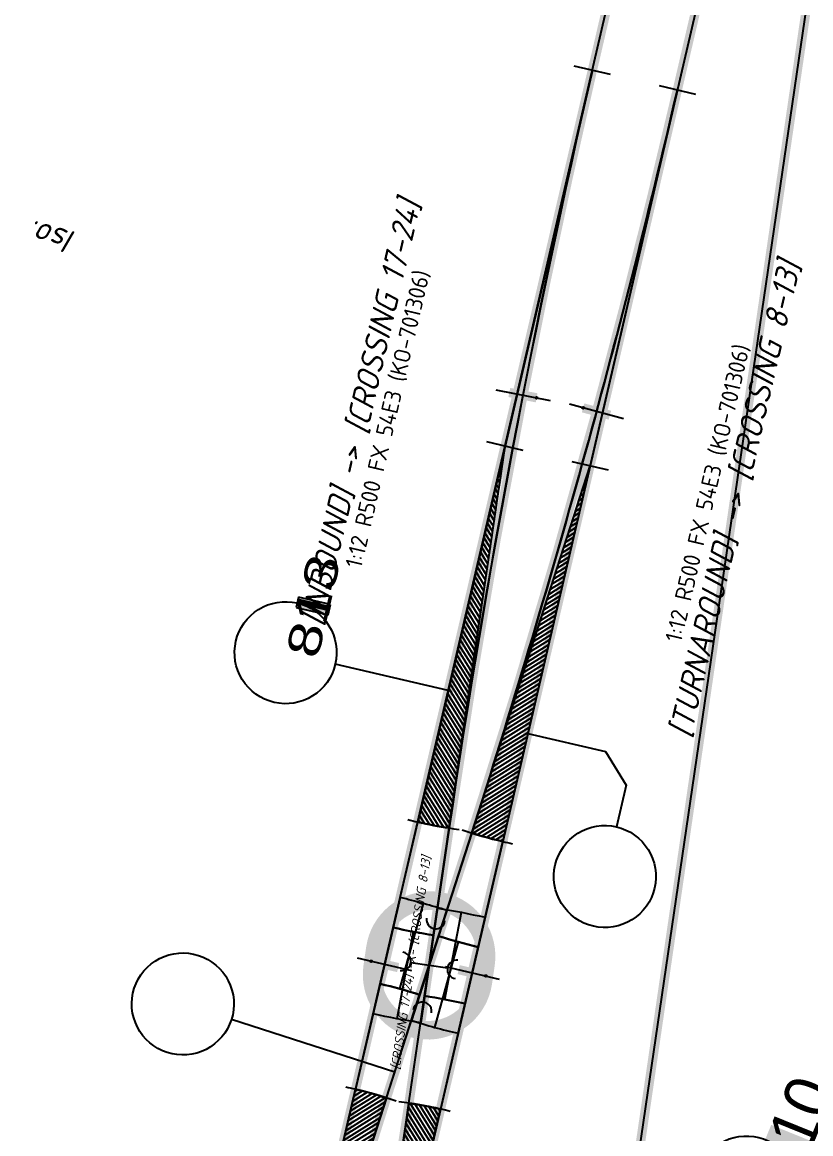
# Model space of a CAD drawing. Header units: metres. Extents: x 3897055 to 3898291, y -5462367 to -5461157.
# Drawn here: x 3897577.1 to 3897619.6, y -5462020.6 to -5461960.7 of the extents above; entities that cross this region are included whole.
import ezdxf
from ezdxf.enums import TextEntityAlignment as Align

# ---------------------------------------------------------------- set-up
doc = ezdxf.new("R2018")
doc.units = ezdxf.units.M
doc.linetypes.add('RC-SOLID', pattern=[1, 1])
doc.layers.get('0').update_dxf_attribs({"color": 211})
for name, color, linetype in [('JBTFE__INNSETTINGSPUNKT', 62, 'Continuous'), ('JBTFE_ANNOTATIONS_TVDSECTION', 7, 'Continuous'), ('JBTOB__INFO', 4, 'Continuous'), ('JBTOB__KO_SPV', 2, 'Continuous'), ('JBTOB__KO_SPV_KORTSVILLEPARTI_FRA_BK', 62, 'Continuous'), ('JBTOB__KO_SPV_LANGSVILLEPARTI_FRA_BK', 62, 'Continuous'), ('JBTOB__KO_SPV_SENTERLINJER', 62, 'Continuous'), ('JBTOB__NAVN', 2, 'Continuous'), ('JBTOB__SPV_TYPE', 2, 'Continuous'), ('JBTOB_KO_SPV', 2, 'Continuous'), ('JBTSI_SA_SKJ', 2, 'Continuous'), ('JBTSI_SA_SPF', 2, 'Continuous'), ('RC_SYMBOLFRAMES', 7, 'Continuous'), ('RC_SYMBOLFRAMES_ERROR', 7, 'Continuous')]:
    doc.layers.add(name, color=color, linetype=linetype)
for name, color, linetype, true_color in [('JBTOB_KO_SPO', 2, 'Continuous', 0xffff00), ('JBTSI__INFO', 4, 'Continuous', 0x00ffff), ('JBTSI__NAVN', 2, 'Continuous', 0xffff00)]:
    doc.layers.add(name, color=color, linetype=linetype, true_color=true_color)
doc.styles.add('ISO', font='iso3098.shx')
doc.styles.add('RC-STANDARD', font='iso3098.shx')

# ---------------------------------------------------------------- blocks, each defined once
blk = doc.blocks.new('NO-BN-2D-JBTOB-CONNECTION-SWITCH-12.00-R500-H-54E3-FX-1')
at = {"color": 0, "linetype": 'Continuous', "lineweight": -2, "transparency": 16777216}
for p, q in [((34.205, 0), (35.424, 1.219)), ((34.474, 0), (35.718, 1.243)), ((34.744, 0), (36.011, 1.268)), ((35.013, 0), (36.305, 1.292)), ((35.282, 0), (36.599, 1.317)), ((35.552, 0), (36.893, 1.341)), ((35.821, 0), (37.187, 1.366)), ((36.091, 0), (37.481, 1.39)), ((36.36, 0), (37.775, 1.415)), ((36.629, 0), (38.069, 1.439)), ((36.899, 0), (38.363, 1.464)), ((37.168, 0), (38.657, 1.488)), ((37.438, 0), (38.95, 1.513)), ((37.707, 0), (39.244, 1.537)), ((37.976, 0), (39.538, 1.562)), ((38.246, 0), (39.832, 1.586)), ((38.515, 0), (40.126, 1.611)), ((38.785, 0), (40.42, 1.635)), ((39.054, 0), (40.714, 1.66)), ((39.324, 0), (41.008, 1.684)), ((39.593, 0), (41.302, 1.709)), ((39.862, 0), (41.527, 1.665)), ((40.132, 0), (41.546, 1.414)), ((27.47, 0), (28.076, 0.607)), ((27.739, 0), (28.37, 0.631)), ((28.008, 0), (28.664, 0.656)), ((28.278, 0), (28.958, 0.68)), ((28.547, 0), (29.252, 0.705)), ((28.817, 0), (29.546, 0.729)), ((29.086, 0), (29.84, 0.754)), ((29.355, 0), (30.133, 0.778)), ((29.625, 0), (30.427, 0.803)), ((29.894, 0), (30.721, 0.827)), ((30.164, 0), (31.015, 0.852)), ((30.433, 0), (31.309, 0.876)), ((30.702, 0), (31.603, 0.9)), ((30.972, 0), (31.897, 0.925)), ((31.241, 0), (32.191, 0.949)), ((31.511, 0), (32.485, 0.974)), ((31.78, 0), (32.779, 0.998)), ((32.05, 0), (33.072, 1.023)), ((32.319, 0), (33.366, 1.047)), ((32.588, 0), (33.66, 1.072)), ((32.858, 0), (33.954, 1.096)), ((33.127, 0), (34.248, 1.121)), ((33.397, 0), (34.542, 1.145)), ((33.666, 0), (34.836, 1.17)), ((33.935, 0), (35.13, 1.194)), ((40.401, 0), (41.562, 1.16)), ((40.671, 0), (41.574, 0.904)), ((40.94, 0), (41.584, 0.644)), ((21.004, 0), (21.023, 0.019)), ((21.273, 0), (21.316, 0.043)), ((21.543, 0), (21.61, 0.068)), ((21.812, 0), (21.904, 0.092)), ((22.081, 0), (22.198, 0.117)), ((22.351, 0), (22.492, 0.141)), ((22.62, 0), (22.786, 0.166)), ((22.89, 0), (23.08, 0.19)), ((23.159, 0), (23.374, 0.215)), ((23.428, 0), (23.668, 0.239)), ((23.698, 0), (23.962, 0.264)), ((23.967, 0), (24.255, 0.288)), ((24.237, 0), (24.549, 0.313)), ((24.506, 0), (24.843, 0.337)), ((24.776, 0), (25.137, 0.362)), ((25.045, 0), (25.431, 0.386)), ((25.314, 0), (25.725, 0.411)), ((25.584, 0), (26.019, 0.435)), ((25.853, 0), (26.313, 0.46)), ((26.123, 0), (26.607, 0.484)), ((26.392, 0), (26.901, 0.509)), ((26.661, 0), (27.194, 0.533)), ((26.931, 0), (27.488, 0.558)), ((27.2, 0), (27.782, 0.582)), ((41.209, 0), (41.591, 0.381)), ((41.479, 0), (41.594, 0.115))]:
    blk.add_line(p, q, dxfattribs=at)
at = {"color": 0, "linetype": 'ByBlock', "lineweight": -2, "transparency": 16777216}
for p, q in [((0, 1), (0, -1)), ((20.797, 1), (20.797, -1)), ((0, 0), (20.797, 0))]:
    blk.add_line(p, q, dxfattribs=at)
at = {"color": 0, "linetype": 'ByBlock', "lineweight": -2, "transparency": 16777216, "flags": 128}
for points in [[(20.797, 0), (41.594, 0, 0.020788), (41.522, 1.727)], [(41.594, 0, 0.020788), (41.522, 1.727), (41.522, 1.727, -0.020788), (41.594, 0)]]:
    blk.add_lwpolyline(points, format="xyb", close=True, dxfattribs=at)
at = {"color": 0, "linetype": 'ByBlock', "lineweight": -2, "transparency": 16777216}
for start, end in [(0, 6.26364), (358.5, 0)]:
    blk.add_arc((20.797, 0), 20.797, start, end, dxfattribs=at)
at = {"layer": 'JBTOB__KO_SPV_KORTSVILLEPARTI_FRA_BK', "linetype": 'ByBlock', "lineweight": -2, "transparency": 16777216}
blk.add_line((47.406, 1.107), (52.177, 1.305), dxfattribs=at)
at = {"layer": 'JBTOB__KO_SPV_KORTSVILLEPARTI_FRA_BK', "linetype": 'ByBlock', "lineweight": -2, "transparency": 16777216, "flags": 128}
blk.add_lwpolyline([(47.429, 0, 0.020788), (47.337, 2.212), (52.096, 2.608, -0.020788), (52.204, 0)], format="xyb", close=True, dxfattribs=at)
at = {"layer": 'JBTOB__KO_SPV_LANGSVILLEPARTI_FRA_BK', "linetype": 'ByBlock', "lineweight": -2, "transparency": 16777216, "flags": 128}
blk.add_lwpolyline([(41.594, 0, 0.020788), (41.522, 1.727), (47.337, 2.212, -0.020788), (47.429, 0)], format="xyb", close=True, dxfattribs=at)
at = {"layer": 'JBTOB__KO_SPV_SENTERLINJER', "linetype": 'ByBlock', "lineweight": -2, "transparency": 16777216, "flags": 128}
blk.add_lwpolyline([(0, 0, 0.020788), (41.522, 1.727), (41.522, 1.727)], format="xyb", dxfattribs=at)
blk.add_lwpolyline([(0, 0), (41.594, 0)], dxfattribs=at)
blk = doc.blocks.new('*Z4')
at = {"layer": 'JBTOB__KO_SPV', "color": 0, "linetype": 'ByBlock', "lineweight": -2, "transparency": 16777216}
blk.add_blockref('NO-BN-2D-JBTOB-CONNECTION-SWITCH-12.00-R500-H-54E3-FX-1', (0, 0), dxfattribs=at)
at = {"layer": 'JBTOB__INFO', "color": 0, "linetype": 'ByBlock', "lineweight": -2, "transparency": 16777216, "style": 'ISO'}
blk.add_attdef('OBJEKTINFO', text='', height=0.9, dxfattribs=at).set_placement((20.797, -11), align=Align.MIDDLE_CENTER)
at = {"layer": 'JBTOB__NAVN', "color": 0, "linetype": 'ByBlock', "lineweight": -2, "transparency": 16777216, "style": 'ISO', "oblique": 15}
blk.add_attdef('OBJEKTNAVN', text='', height=1.25, dxfattribs=at).set_placement((20.797, -8), align=Align.MIDDLE_CENTER)
at = {"layer": 'JBTOB__SPV_TYPE', "color": 0, "linetype": 'ByBlock', "lineweight": -2, "transparency": 16777216, "style": 'ISO'}
blk.add_attdef('BETEGNELSE', text='', height=0.9, dxfattribs=at).set_placement((20.797, -6.5), align=Align.MIDDLE_CENTER)
blk = doc.blocks.new('NO-BN-2D-JBTOB-CONNECTION-SWITCH-12.00-R500-H-54E3-FX-2')
at = {"color": 0, "linetype": 'Continuous', "lineweight": -2, "transparency": 16777216}
for p, q in [((-40.132, 0), (-41.546, 1.414)), ((-39.862, 0), (-41.527, 1.665)), ((-39.593, 0), (-41.302, 1.709)), ((-39.324, 0), (-41.008, 1.684)), ((-39.054, 0), (-40.714, 1.66)), ((-38.785, 0), (-40.42, 1.635)), ((-38.515, 0), (-40.126, 1.611)), ((-38.246, 0), (-39.832, 1.586)), ((-37.976, 0), (-39.538, 1.562)), ((-37.707, 0), (-39.244, 1.537)), ((-37.438, 0), (-38.95, 1.513)), ((-37.168, 0), (-38.657, 1.488)), ((-36.899, 0), (-38.363, 1.464)), ((-36.629, 0), (-38.069, 1.439)), ((-36.36, 0), (-37.775, 1.415)), ((-36.091, 0), (-37.481, 1.39)), ((-35.821, 0), (-37.187, 1.366)), ((-35.552, 0), (-36.893, 1.341)), ((-35.282, 0), (-36.599, 1.317)), ((-35.013, 0), (-36.305, 1.292)), ((-34.744, 0), (-36.011, 1.268)), ((-34.474, 0), (-35.718, 1.243)), ((-34.205, 0), (-35.424, 1.219)), ((-40.94, 0), (-41.584, 0.644)), ((-40.671, 0), (-41.574, 0.904)), ((-40.401, 0), (-41.562, 1.16)), ((-33.935, 0), (-35.13, 1.194)), ((-33.666, 0), (-34.836, 1.17)), ((-33.397, 0), (-34.542, 1.145)), ((-33.127, 0), (-34.248, 1.121)), ((-32.858, 0), (-33.954, 1.096)), ((-32.588, 0), (-33.66, 1.072)), ((-32.319, 0), (-33.366, 1.047)), ((-32.05, 0), (-33.072, 1.023)), ((-31.78, 0), (-32.779, 0.998)), ((-31.511, 0), (-32.485, 0.974)), ((-31.241, 0), (-32.191, 0.949)), ((-30.972, 0), (-31.897, 0.925)), ((-30.702, 0), (-31.603, 0.9)), ((-30.433, 0), (-31.309, 0.876)), ((-30.164, 0), (-31.015, 0.852)), ((-29.894, 0), (-30.721, 0.827)), ((-29.625, 0), (-30.427, 0.803)), ((-29.355, 0), (-30.133, 0.778)), ((-29.086, 0), (-29.84, 0.754)), ((-28.817, 0), (-29.546, 0.729)), ((-28.547, 0), (-29.252, 0.705)), ((-28.278, 0), (-28.958, 0.68)), ((-28.008, 0), (-28.664, 0.656)), ((-27.739, 0), (-28.37, 0.631)), ((-27.47, 0), (-28.076, 0.607)), ((-41.479, 0), (-41.594, 0.115)), ((-41.209, 0), (-41.591, 0.381)), ((-27.2, 0), (-27.782, 0.582)), ((-26.931, 0), (-27.488, 0.558)), ((-26.661, 0), (-27.194, 0.533)), ((-26.392, 0), (-26.901, 0.509)), ((-26.123, 0), (-26.607, 0.484)), ((-25.853, 0), (-26.313, 0.46)), ((-25.584, 0), (-26.019, 0.435)), ((-25.314, 0), (-25.725, 0.411)), ((-25.045, 0), (-25.431, 0.386)), ((-24.776, 0), (-25.137, 0.362)), ((-24.506, 0), (-24.843, 0.337)), ((-24.237, 0), (-24.549, 0.313)), ((-23.967, 0), (-24.255, 0.288)), ((-23.698, 0), (-23.962, 0.264)), ((-23.428, 0), (-23.668, 0.239)), ((-23.159, 0), (-23.374, 0.215)), ((-22.89, 0), (-23.08, 0.19)), ((-22.62, 0), (-22.786, 0.166)), ((-22.351, 0), (-22.492, 0.141)), ((-22.081, 0), (-22.198, 0.117)), ((-21.812, 0), (-21.904, 0.092)), ((-21.543, 0), (-21.61, 0.068)), ((-21.273, 0), (-21.316, 0.043)), ((-21.004, 0), (-21.023, 0.019))]:
    blk.add_line(p, q, dxfattribs=at)
at = {"color": 0, "linetype": 'ByBlock', "lineweight": -2, "transparency": 16777216}
for p, q in [((-20.797, 1), (-20.797, -1)), ((0, 1), (0, -1)), ((0, 0), (-20.797, 0))]:
    blk.add_line(p, q, dxfattribs=at)
at = {"color": 0, "linetype": 'ByBlock', "lineweight": -2, "transparency": 16777216, "flags": 128}
for points in [[(-20.797, 0), (-41.594, 0, -0.020788), (-41.522, 1.727)], [(-41.594, 0, -0.020788), (-41.522, 1.727), (-41.522, 1.727, 0.020788), (-41.594, 0)]]:
    blk.add_lwpolyline(points, format="xyb", close=True, dxfattribs=at)
at = {"color": 0, "linetype": 'ByBlock', "lineweight": -2, "transparency": 16777216}
for start, end in [(173.73636, 180), (180, 181.5)]:
    blk.add_arc((-20.797, 0), 20.797, start, end, dxfattribs=at)
at = {"layer": 'JBTOB__KO_SPV_KORTSVILLEPARTI_FRA_BK', "linetype": 'ByBlock', "lineweight": -2, "transparency": 16777216}
blk.add_line((-47.406, 1.107), (-52.177, 1.305), dxfattribs=at)
at = {"layer": 'JBTOB__KO_SPV_KORTSVILLEPARTI_FRA_BK', "linetype": 'ByBlock', "lineweight": -2, "transparency": 16777216, "flags": 128}
blk.add_lwpolyline([(-47.429, 0, -0.020788), (-47.337, 2.212), (-52.096, 2.608, 0.020788), (-52.204, 0)], format="xyb", close=True, dxfattribs=at)
at = {"layer": 'JBTOB__KO_SPV_LANGSVILLEPARTI_FRA_BK', "linetype": 'ByBlock', "lineweight": -2, "transparency": 16777216, "flags": 128}
blk.add_lwpolyline([(-41.594, 0, -0.020788), (-41.522, 1.727), (-47.337, 2.212, 0.020788), (-47.429, 0)], format="xyb", close=True, dxfattribs=at)
at = {"layer": 'JBTOB__KO_SPV_SENTERLINJER', "linetype": 'ByBlock', "lineweight": -2, "transparency": 16777216, "flags": 128}
blk.add_lwpolyline([(0, 0, -0.020788), (-41.522, 1.727), (-41.522, 1.727)], format="xyb", dxfattribs=at)
blk.add_lwpolyline([(0, 0), (-41.594, 0)], dxfattribs=at)
blk = doc.blocks.new('*Z6')
at = {"layer": 'JBTOB__KO_SPV', "color": 0, "linetype": 'ByBlock', "lineweight": -2, "transparency": 16777216}
blk.add_blockref('NO-BN-2D-JBTOB-CONNECTION-SWITCH-12.00-R500-H-54E3-FX-2', (0, 0), dxfattribs=at)
at = {"layer": 'JBTOB__INFO', "color": 0, "linetype": 'ByBlock', "lineweight": -2, "transparency": 16777216, "style": 'ISO'}
blk.add_attdef('OBJEKTINFO', text='', height=0.9, dxfattribs=at).set_placement((-20.797, -11), align=Align.MIDDLE_CENTER)
at = {"layer": 'JBTOB__NAVN', "color": 0, "linetype": 'ByBlock', "lineweight": -2, "transparency": 16777216, "style": 'ISO', "oblique": 15}
blk.add_attdef('OBJEKTNAVN', text='', height=1.25, dxfattribs=at).set_placement((-20.797, -8), align=Align.MIDDLE_CENTER)
at = {"layer": 'JBTOB__SPV_TYPE', "color": 0, "linetype": 'ByBlock', "lineweight": -2, "transparency": 16777216, "style": 'ISO'}
blk.add_attdef('BETEGNELSE', text='', height=0.9, dxfattribs=at).set_placement((-20.797, -6.5), align=Align.MIDDLE_CENTER)
blk = doc.blocks.new('NO-BN-2D-JBTOB-CONNECTION-SWITCH-12.00-R500-H-54E3-FX-3')
at = {"color": 0, "linetype": 'ByBlock', "lineweight": -2, "transparency": 16777216}
for p, q in [((-20.797, -1), (-20.797, 1)), ((0, -1), (0, 1)), ((0, 0), (-20.797, 0))]:
    blk.add_line(p, q, dxfattribs=at)
at = {"color": 0, "linetype": 'Continuous', "lineweight": -2, "transparency": 16777216}
for p, q in [((-41.479, 0), (-41.594, -0.115)), ((-41.209, 0), (-41.591, -0.381)), ((-40.94, 0), (-41.584, -0.644)), ((-40.671, 0), (-41.574, -0.904)), ((-40.401, 0), (-41.562, -1.16)), ((-40.132, 0), (-41.546, -1.414)), ((-39.862, 0), (-41.527, -1.665)), ((-39.593, 0), (-41.302, -1.709)), ((-39.324, 0), (-41.008, -1.684)), ((-39.054, 0), (-40.714, -1.66)), ((-38.785, 0), (-40.42, -1.635)), ((-38.515, 0), (-40.126, -1.611)), ((-38.246, 0), (-39.832, -1.586)), ((-37.976, 0), (-39.538, -1.562)), ((-37.707, 0), (-39.244, -1.537)), ((-37.438, 0), (-38.95, -1.513)), ((-37.168, 0), (-38.657, -1.488)), ((-36.899, 0), (-38.363, -1.464)), ((-36.629, 0), (-38.069, -1.439)), ((-36.36, 0), (-37.775, -1.415)), ((-36.091, 0), (-37.481, -1.39)), ((-35.821, 0), (-37.187, -1.366)), ((-35.552, 0), (-36.893, -1.341)), ((-35.282, 0), (-36.599, -1.317)), ((-35.013, 0), (-36.305, -1.292)), ((-34.744, 0), (-36.011, -1.268)), ((-34.474, 0), (-35.718, -1.243)), ((-34.205, 0), (-35.424, -1.219)), ((-33.935, 0), (-35.13, -1.194)), ((-33.666, 0), (-34.836, -1.17)), ((-33.397, 0), (-34.542, -1.145)), ((-33.127, 0), (-34.248, -1.121)), ((-32.858, 0), (-33.954, -1.096)), ((-32.588, 0), (-33.66, -1.072)), ((-32.319, 0), (-33.366, -1.047)), ((-32.05, 0), (-33.072, -1.023)), ((-31.78, 0), (-32.779, -0.998)), ((-31.511, 0), (-32.485, -0.974)), ((-31.241, 0), (-32.191, -0.949)), ((-30.972, 0), (-31.897, -0.925)), ((-30.702, 0), (-31.603, -0.9)), ((-30.433, 0), (-31.309, -0.876)), ((-30.164, 0), (-31.015, -0.852)), ((-29.894, 0), (-30.721, -0.827)), ((-29.625, 0), (-30.427, -0.803)), ((-29.355, 0), (-30.133, -0.778)), ((-29.086, 0), (-29.84, -0.754)), ((-28.817, 0), (-29.546, -0.729)), ((-28.547, 0), (-29.252, -0.705)), ((-28.278, 0), (-28.958, -0.68)), ((-28.008, 0), (-28.664, -0.656)), ((-27.739, 0), (-28.37, -0.631)), ((-27.47, 0), (-28.076, -0.607)), ((-27.2, 0), (-27.782, -0.582)), ((-26.931, 0), (-27.488, -0.558)), ((-26.661, 0), (-27.194, -0.533)), ((-26.392, 0), (-26.901, -0.509)), ((-26.123, 0), (-26.607, -0.484)), ((-25.853, 0), (-26.313, -0.46)), ((-25.584, 0), (-26.019, -0.435)), ((-25.314, 0), (-25.725, -0.411)), ((-25.045, 0), (-25.431, -0.386)), ((-24.776, 0), (-25.137, -0.362)), ((-24.506, 0), (-24.843, -0.337)), ((-24.237, 0), (-24.549, -0.313)), ((-23.967, 0), (-24.255, -0.288)), ((-23.698, 0), (-23.962, -0.264)), ((-23.428, 0), (-23.668, -0.239)), ((-23.159, 0), (-23.374, -0.215)), ((-22.89, 0), (-23.08, -0.19)), ((-22.62, 0), (-22.786, -0.166)), ((-22.351, 0), (-22.492, -0.141)), ((-22.081, 0), (-22.198, -0.117)), ((-21.812, 0), (-21.904, -0.092)), ((-21.543, 0), (-21.61, -0.068)), ((-21.273, 0), (-21.316, -0.043)), ((-21.004, 0), (-21.023, -0.019))]:
    blk.add_line(p, q, dxfattribs=at)
at = {"color": 0, "linetype": 'ByBlock', "lineweight": -2, "transparency": 16777216, "flags": 128}
for points in [[(-20.797, 0), (-41.594, 0, 0.020788), (-41.522, -1.727)], [(-41.594, 0, 0.020788), (-41.522, -1.727), (-41.522, -1.727, -0.020788), (-41.594, 0)]]:
    blk.add_lwpolyline(points, format="xyb", close=True, dxfattribs=at)
at = {"color": 0, "linetype": 'ByBlock', "lineweight": -2, "transparency": 16777216}
for start, end in [(178.5, 180), (180, 186.26364)]:
    blk.add_arc((-20.797, 0), 20.797, start, end, dxfattribs=at)
at = {"layer": 'JBTOB__KO_SPV_KORTSVILLEPARTI_FRA_BK', "linetype": 'ByBlock', "lineweight": -2, "transparency": 16777216}
blk.add_line((-47.406, -1.107), (-52.177, -1.305), dxfattribs=at)
at = {"layer": 'JBTOB__KO_SPV_KORTSVILLEPARTI_FRA_BK', "linetype": 'ByBlock', "lineweight": -2, "transparency": 16777216, "flags": 128}
blk.add_lwpolyline([(-47.429, 0, 0.020788), (-47.337, -2.212), (-52.096, -2.608, -0.020788), (-52.204, 0)], format="xyb", close=True, dxfattribs=at)
at = {"layer": 'JBTOB__KO_SPV_LANGSVILLEPARTI_FRA_BK', "linetype": 'ByBlock', "lineweight": -2, "transparency": 16777216, "flags": 128}
blk.add_lwpolyline([(-41.594, 0, 0.020788), (-41.522, -1.727), (-47.337, -2.212, -0.020788), (-47.429, 0)], format="xyb", close=True, dxfattribs=at)
at = {"layer": 'JBTOB__KO_SPV_SENTERLINJER', "linetype": 'ByBlock', "lineweight": -2, "transparency": 16777216, "flags": 128}
blk.add_lwpolyline([(0, 0), (-41.594, 0)], dxfattribs=at)
blk.add_lwpolyline([(0, 0, 0.020788), (-41.522, -1.727), (-41.522, -1.727)], format="xyb", dxfattribs=at)
blk = doc.blocks.new('*Z9')
at = {"layer": 'JBTOB__KO_SPV', "color": 0, "linetype": 'ByBlock', "lineweight": -2, "transparency": 16777216}
blk.add_blockref('NO-BN-2D-JBTOB-CONNECTION-SWITCH-12.00-R500-H-54E3-FX-3', (0, 0), dxfattribs=at)
at = {"layer": 'JBTOB__INFO', "color": 0, "linetype": 'ByBlock', "lineweight": -2, "transparency": 16777216, "style": 'ISO'}
blk.add_attdef('OBJEKTINFO', text='', height=0.9, dxfattribs=at).set_placement((-20.797, 11), align=Align.MIDDLE_CENTER)
at = {"layer": 'JBTOB__NAVN', "color": 0, "linetype": 'ByBlock', "lineweight": -2, "transparency": 16777216, "style": 'ISO', "oblique": 15}
blk.add_attdef('OBJEKTNAVN', text='', height=1.25, dxfattribs=at).set_placement((-20.797, 8), align=Align.MIDDLE_CENTER)
at = {"layer": 'JBTOB__SPV_TYPE', "color": 0, "linetype": 'ByBlock', "lineweight": -2, "transparency": 16777216, "style": 'ISO'}
blk.add_attdef('BETEGNELSE', text='', height=0.9, dxfattribs=at).set_placement((-20.797, 6.5), align=Align.MIDDLE_CENTER)
blk = doc.blocks.new('NO-BN-2D-JBTOB-CONNECTION-SWITCH-12.00-R500-H-54E3-FX-4')
at = {"color": 0, "linetype": 'ByBlock', "lineweight": -2, "transparency": 16777216}
for p, q in [((0, -1), (0, 1)), ((20.797, -1), (20.797, 1)), ((0, 0), (20.797, 0))]:
    blk.add_line(p, q, dxfattribs=at)
at = {"color": 0, "linetype": 'Continuous', "lineweight": -2, "transparency": 16777216}
for p, q in [((21.004, 0), (21.023, -0.019)), ((21.273, 0), (21.316, -0.043)), ((21.543, 0), (21.61, -0.068)), ((21.812, 0), (21.904, -0.092)), ((22.081, 0), (22.198, -0.117)), ((22.351, 0), (22.492, -0.141)), ((22.62, 0), (22.786, -0.166)), ((22.89, 0), (23.08, -0.19)), ((23.159, 0), (23.374, -0.215)), ((23.428, 0), (23.668, -0.239)), ((23.698, 0), (23.962, -0.264)), ((23.967, 0), (24.255, -0.288)), ((24.237, 0), (24.549, -0.313)), ((24.506, 0), (24.843, -0.337)), ((24.776, 0), (25.137, -0.362)), ((25.045, 0), (25.431, -0.386)), ((25.314, 0), (25.725, -0.411)), ((25.584, 0), (26.019, -0.435)), ((25.853, 0), (26.313, -0.46)), ((26.123, 0), (26.607, -0.484)), ((26.392, 0), (26.901, -0.509)), ((26.661, 0), (27.194, -0.533)), ((26.931, 0), (27.488, -0.558)), ((27.2, 0), (27.782, -0.582)), ((27.47, 0), (28.076, -0.607)), ((27.739, 0), (28.37, -0.631)), ((28.008, 0), (28.664, -0.656)), ((28.278, 0), (28.958, -0.68)), ((28.547, 0), (29.252, -0.705)), ((28.817, 0), (29.546, -0.729)), ((29.086, 0), (29.84, -0.754)), ((29.355, 0), (30.133, -0.778)), ((29.625, 0), (30.427, -0.803)), ((29.894, 0), (30.721, -0.827)), ((30.164, 0), (31.015, -0.852)), ((30.433, 0), (31.309, -0.876)), ((30.702, 0), (31.603, -0.9)), ((30.972, 0), (31.897, -0.925)), ((31.241, 0), (32.191, -0.949)), ((31.511, 0), (32.485, -0.974)), ((31.78, 0), (32.779, -0.998)), ((32.05, 0), (33.072, -1.023)), ((32.319, 0), (33.366, -1.047)), ((32.588, 0), (33.66, -1.072)), ((32.858, 0), (33.954, -1.096)), ((33.127, 0), (34.248, -1.121)), ((33.397, 0), (34.542, -1.145)), ((33.666, 0), (34.836, -1.17)), ((33.935, 0), (35.13, -1.194)), ((34.205, 0), (35.424, -1.219)), ((34.474, 0), (35.718, -1.243)), ((34.744, 0), (36.011, -1.268)), ((35.013, 0), (36.305, -1.292)), ((35.282, 0), (36.599, -1.317)), ((35.552, 0), (36.893, -1.341)), ((35.821, 0), (37.187, -1.366)), ((36.091, 0), (37.481, -1.39)), ((36.36, 0), (37.775, -1.415)), ((36.629, 0), (38.069, -1.439)), ((36.899, 0), (38.363, -1.464)), ((37.168, 0), (38.657, -1.488)), ((37.438, 0), (38.95, -1.513)), ((37.707, 0), (39.244, -1.537)), ((37.976, 0), (39.538, -1.562)), ((38.246, 0), (39.832, -1.586)), ((38.515, 0), (40.126, -1.611)), ((38.785, 0), (40.42, -1.635)), ((39.054, 0), (40.714, -1.66)), ((39.324, 0), (41.008, -1.684)), ((39.593, 0), (41.302, -1.709)), ((39.862, 0), (41.527, -1.665)), ((40.132, 0), (41.546, -1.414)), ((40.401, 0), (41.562, -1.16)), ((40.671, 0), (41.574, -0.904)), ((40.94, 0), (41.584, -0.644)), ((41.209, 0), (41.591, -0.381)), ((41.479, 0), (41.594, -0.115))]:
    blk.add_line(p, q, dxfattribs=at)
at = {"color": 0, "linetype": 'ByBlock', "lineweight": -2, "transparency": 16777216, "flags": 128}
for points in [[(20.797, 0), (41.594, 0, -0.020788), (41.522, -1.727)], [(41.594, 0, -0.020788), (41.522, -1.727), (41.522, -1.727, 0.020788), (41.594, 0)]]:
    blk.add_lwpolyline(points, format="xyb", close=True, dxfattribs=at)
at = {"color": 0, "linetype": 'ByBlock', "lineweight": -2, "transparency": 16777216}
for start, end in [(353.73636, 0), (0, 1.5)]:
    blk.add_arc((20.797, 0), 20.797, start, end, dxfattribs=at)
at = {"layer": 'JBTOB__KO_SPV_KORTSVILLEPARTI_FRA_BK', "linetype": 'ByBlock', "lineweight": -2, "transparency": 16777216}
blk.add_line((47.406, -1.107), (52.177, -1.305), dxfattribs=at)
at = {"layer": 'JBTOB__KO_SPV_KORTSVILLEPARTI_FRA_BK', "linetype": 'ByBlock', "lineweight": -2, "transparency": 16777216, "flags": 128}
blk.add_lwpolyline([(47.429, 0, -0.020788), (47.337, -2.212), (52.096, -2.608, 0.020788), (52.204, 0)], format="xyb", close=True, dxfattribs=at)
at = {"layer": 'JBTOB__KO_SPV_LANGSVILLEPARTI_FRA_BK', "linetype": 'ByBlock', "lineweight": -2, "transparency": 16777216, "flags": 128}
blk.add_lwpolyline([(41.594, 0, -0.020788), (41.522, -1.727), (47.337, -2.212, 0.020788), (47.429, 0)], format="xyb", close=True, dxfattribs=at)
at = {"layer": 'JBTOB__KO_SPV_SENTERLINJER', "linetype": 'ByBlock', "lineweight": -2, "transparency": 16777216, "flags": 128}
blk.add_lwpolyline([(0, 0, -0.020788), (41.522, -1.727), (41.522, -1.727)], format="xyb", dxfattribs=at)
blk.add_lwpolyline([(0, 0), (41.594, 0)], dxfattribs=at)
blk = doc.blocks.new('*Z11')
at = {"layer": 'JBTOB__KO_SPV', "color": 0, "linetype": 'ByBlock', "lineweight": -2, "transparency": 16777216}
blk.add_blockref('NO-BN-2D-JBTOB-CONNECTION-SWITCH-12.00-R500-H-54E3-FX-4', (0, 0), dxfattribs=at)
at = {"layer": 'JBTOB__INFO', "color": 0, "linetype": 'ByBlock', "lineweight": -2, "transparency": 16777216, "style": 'ISO'}
blk.add_attdef('OBJEKTINFO', text='', height=0.9, dxfattribs=at).set_placement((20.797, 11), align=Align.MIDDLE_CENTER)
at = {"layer": 'JBTOB__NAVN', "color": 0, "linetype": 'ByBlock', "lineweight": -2, "transparency": 16777216, "style": 'ISO', "oblique": 15}
blk.add_attdef('OBJEKTNAVN', text='', height=1.25, dxfattribs=at).set_placement((20.797, 8), align=Align.MIDDLE_CENTER)
at = {"layer": 'JBTOB__SPV_TYPE', "color": 0, "linetype": 'ByBlock', "lineweight": -2, "transparency": 16777216, "style": 'ISO'}
blk.add_attdef('BETEGNELSE', text='', height=0.9, dxfattribs=at).set_placement((20.797, 6.5), align=Align.MIDDLE_CENTER)
blk = doc.blocks.new('NO-BN-2D-JBTOB-CONNECTION-CROSSING')
at = {"color": 0, "linetype": 'ByBlock', "lineweight": -2, "transparency": 16777216}
for p, q in [((0, -1), (0, 1)), ((-2, 0), (2, 0))]:
    blk.add_line(p, q, dxfattribs=at)
for centre, start, end in [((0, 1.5), 180, 0), ((-2.5, 0), 270, 90), ((2.5, 0), 90, 270), ((0, -1.5), 0, 180)]:
    blk.add_arc(centre, 0.5, start, end, dxfattribs=at)
blk = doc.blocks.new('*Z13')
at = {"layer": 'RC_SYMBOLFRAMES_ERROR', "color": 1, "linetype": 'Continuous', "true_color": 0xff0000, "transparency": 33554582, "const_width": 1}
blk.add_lwpolyline([(-0.5, 3), (0.5, 3, -0.414214), (3.5, 0), (3.5, 0, -0.414214), (0.5, -3), (-0.5, -3, -0.414214), (-3.5, 0), (-3.5, 0, -0.414214), (-0.5, 3)], format="xyb", close=True, dxfattribs=at)
at = {"layer": 'JBTOB__KO_SPV', "color": 0, "linetype": 'ByBlock', "lineweight": -2, "transparency": 16777216}
blk.add_blockref('NO-BN-2D-JBTOB-CONNECTION-CROSSING', (0, 0), dxfattribs=at)
at = {"layer": 'JBTOB__INFO', "color": 0, "linetype": 'ByBlock', "lineweight": -2, "transparency": 16777216, "style": 'ISO'}
blk.add_attdef('OBJEKTINFO', text='', height=0.9, dxfattribs=at).set_placement((0, 2.4), align=Align.MIDDLE_CENTER)
at = {"layer": 'JBTOB__NAVN', "color": 0, "linetype": 'ByBlock', "lineweight": -2, "transparency": 16777216, "style": 'ISO', "oblique": 15}
blk.add_attdef('OBJEKTNAVN', text='', height=0.5, dxfattribs=at).set_placement((0, 1), align=Align.MIDDLE_CENTER)
blk = doc.blocks.new('NO-BN-2D-JBTSI-TOGDETEKSJON-EN-STREK-ISOLERT-SKJOET')
at = {"color": 0, "linetype": 'ByBlock', "lineweight": -2, "transparency": 16777216}
blk.add_line((0, -2.25), (0, 0.75), dxfattribs=at)
blk = doc.blocks.new('NO-BN-2D-INSERTION-POINT')
at = {"layer": 'JBTFE__INNSETTINGSPUNKT', "linetype": 'ByBlock', "lineweight": -2, "transparency": 16777216}
for p, q in [((-0.05, 0), (0.05, 0)), ((0, -0.05), (0, 0.05))]:
    blk.add_line(p, q, dxfattribs=at)
blk.add_circle((0, 0), 0.05, dxfattribs=at)
blk = doc.blocks.new('*Z22')
at = {"color": 0, "linetype": 'ByBlock', "lineweight": -2, "transparency": 16777216}
for name in ['NO-BN-2D-JBTSI-TOGDETEKSJON-EN-STREK-ISOLERT-SKJOET', 'NO-BN-2D-INSERTION-POINT']:
    blk.add_blockref(name, (0, 0), dxfattribs=at)
at = {"layer": 'JBTSI__INFO', "color": 0, "linetype": 'ByBlock', "lineweight": -2, "transparency": 16777216, "style": 'ISO'}
blk.add_attdef('OBJEKTINFO', text='', height=0.9, rotation=270, dxfattribs=at).set_placement((-1.4, 30), align=Align.MIDDLE_CENTER)
at = {"layer": 'JBTSI__NAVN', "color": 0, "linetype": 'ByBlock', "lineweight": -2, "transparency": 16777216, "style": 'ISO', "oblique": 15}
blk.add_attdef('OBJEKTNAVN', text='', height=1.25, rotation=270, dxfattribs=at).set_placement((1.4, 30), align=Align.MIDDLE_CENTER)
blk = doc.blocks.new('*Z23')
at = {"color": 0, "linetype": 'ByBlock', "lineweight": -2, "transparency": 16777216, "rotation": 179.9999999995658}
blk.add_blockref('NO-BN-2D-JBTSI-TOGDETEKSJON-EN-STREK-ISOLERT-SKJOET', (0, 0), dxfattribs=at)
at = {"color": 0, "linetype": 'ByBlock', "lineweight": -2, "transparency": 16777216}
blk.add_blockref('NO-BN-2D-INSERTION-POINT', (0, 0), dxfattribs=at)
at = {"layer": 'JBTSI__INFO', "color": 0, "linetype": 'ByBlock', "lineweight": -2, "transparency": 16777216, "style": 'ISO'}
blk.add_attdef('OBJEKTINFO', text='', height=0.9, rotation=270, dxfattribs=at).set_placement((-1.4, -30), align=Align.MIDDLE_CENTER)
at = {"layer": 'JBTSI__NAVN', "color": 0, "linetype": 'ByBlock', "lineweight": -2, "transparency": 16777216, "style": 'ISO', "oblique": 15}
blk.add_attdef('OBJEKTNAVN', text='', height=1.25, rotation=270, dxfattribs=at).set_placement((1.4, -30), align=Align.MIDDLE_CENTER)
blk = doc.blocks.new('NO-BN-2D-JBTFE-SECTION-SYMBOL')
at = {"color": 0, "linetype": 'ByBlock', "lineweight": -2, "transparency": 16777216}
blk.add_attdef('X', text='', height=1.8, dxfattribs=at).set_placement((0, 0), align=Align.MIDDLE_CENTER)
blk = doc.blocks.new('*Z39')
at = {"layer": 'RC_SYMBOLFRAMES', "color": 0, "linetype": 'Continuous', "transparency": 16777216}
blk.add_lwpolyline([(-1.422, 5.829), (-0.651, 2.67)], dxfattribs=at)
blk.add_lwpolyline([(-0.751, 2.647, -0.414214), (2.572, 0.628), (2.572, 0.628, -0.414214), (0.553, -2.696, -0.414214), (-2.771, -0.676), (-2.771, -0.676, -0.414214), (-0.751, 2.647)], format="xyb", close=True, dxfattribs=at)
at = {"color": 0, "linetype": 'ByBlock', "lineweight": -2, "transparency": 16777216}
ref = blk.add_blockref('NO-BN-2D-JBTFE-SECTION-SYMBOL', (0, 0), dxfattribs=dict(at, rotation=13.70948441812879))
lines = blk.add_mtext('810', dxfattribs={"color": 0, "linetype": 'ByBlock', "lineweight": -2, "transparency": 16777216, "insert": (1, 0), "char_height": 2.5, "width": -0.02421, "attachment_point": 1, "bg_fill": 1, "box_fill_scale": 0, "bg_fill_color": 0, "bg_fill_true_color": 0, "bg_fill_transparency": 153})
ref.add_attrib('X', '', (1, 0), dxfattribs={"flags": 102}).embed_mtext(lines)
at = {"layer": 'JBTSI__INFO', "color": 0, "linetype": 'ByBlock', "lineweight": -2, "transparency": 16777216, "style": 'ISO'}
blk.add_attdef('OBJEKTINFO', text='', height=0.9, rotation=270, dxfattribs=at).set_placement((-1.4, -30), align=Align.MIDDLE_CENTER)
at = {"layer": 'JBTSI__NAVN', "color": 0, "linetype": 'ByBlock', "lineweight": -2, "transparency": 16777216, "style": 'ISO', "oblique": 15}
blk.add_attdef('OBJEKTNAVN', text='', height=1.25, rotation=270, dxfattribs=at).set_placement((1.4, -30), align=Align.MIDDLE_CENTER)
blk = doc.blocks.new('*Z44')
at = {"layer": 'RC_SYMBOLFRAMES', "color": 0, "linetype": 'Continuous', "transparency": 16777216}
blk.add_lwpolyline([(-0.001, 2.75, -0.414214), (2.749, 0), (2.749, 0, -0.414214), (-0.001, -2.75, -0.414214), (-2.751, 0), (-2.751, 0, -0.414214), (-0.001, 2.75)], format="xyb", close=True, dxfattribs=at)
blk.add_lwpolyline([(0, -9), (-0.001, -2.75)], dxfattribs=at)
at = {"color": 0, "linetype": 'ByBlock', "lineweight": -2, "transparency": 16777216}
ref = blk.add_blockref('NO-BN-2D-JBTFE-SECTION-SYMBOL', (0, 0), dxfattribs=at)
lines = blk.add_mtext('813', dxfattribs={"color": 0, "linetype": 'ByBlock', "lineweight": -2, "transparency": 16777216, "extrusion": (1, 1, 1), "insert": (0, 0, 1), "char_height": 2.5, "width": 3.529766789077817e-14, "attachment_point": 1, "text_direction": (1, 0, 0), "line_spacing_factor": 0.25, "bg_fill": 17, "box_fill_scale": 0, "bg_fill_color": 0, "bg_fill_true_color": 0, "bg_fill_transparency": 159})
ref.add_attrib('X', '', (0, 0, 1), dxfattribs={"flags": 130}).embed_mtext(lines)
at = {"layer": 'JBTSI__INFO', "color": 0, "linetype": 'ByBlock', "lineweight": -2, "transparency": 16777216, "style": 'ISO'}
blk.add_attdef('OBJEKTINFO', text='', height=0.9, rotation=270, dxfattribs=at).set_placement((-1.4, 30), align=Align.MIDDLE_CENTER)
at = {"layer": 'JBTSI__NAVN', "color": 0, "linetype": 'ByBlock', "lineweight": -2, "transparency": 16777216, "style": 'ISO', "oblique": 15}
blk.add_attdef('OBJEKTNAVN', text='', height=1.25, rotation=270, dxfattribs=at).set_placement((1.4, 30), align=Align.MIDDLE_CENTER)
blk = doc.blocks.new('*Z46')
at = {"layer": 'RC_SYMBOLFRAMES', "color": 0, "linetype": 'Continuous', "transparency": 16777216}
blk.add_lwpolyline([(0.498, 5.979), (0.142, 1.701), (-1.478, 0.331), (-3.782, 0.523)], dxfattribs=at)
blk.add_lwpolyline([(-6.294, 3.492, -0.414214), (-3.782, 0.523), (-3.782, 0.523, -0.414214), (-6.751, -1.989, -0.414214), (-9.263, 0.979), (-9.263, 0.979, -0.414214), (-6.294, 3.492)], format="xyb", close=True, dxfattribs=at)
at = {"layer": 'JBTSI__INFO', "color": 0, "linetype": 'ByBlock', "lineweight": -2, "transparency": 16777216, "style": 'ISO'}
blk.add_attdef('OBJEKTINFO', text='', height=0.9, rotation=270, dxfattribs=at).set_placement((-1.4, -30), align=Align.MIDDLE_CENTER)
at = {"layer": 'JBTSI__NAVN', "color": 0, "linetype": 'ByBlock', "lineweight": -2, "transparency": 16777216, "style": 'ISO', "oblique": 15}
blk.add_attdef('OBJEKTNAVN', text='', height=1.25, rotation=270, dxfattribs=at).set_placement((1.4, -30), align=Align.MIDDLE_CENTER)
blk = doc.blocks.new('*Z47')
at = {"layer": 'RC_SYMBOLFRAMES', "color": 0, "linetype": 'Continuous', "transparency": 16777216}
blk.add_lwpolyline([(0, 2.75, -0.414214), (2.75, 0), (2.75, 0, -0.414214), (0, -2.75, -0.414214), (-2.75, 0), (-2.75, 0, -0.414214), (0, 2.75)], format="xyb", close=True, dxfattribs=at)
blk.add_lwpolyline([(0, -12), (0, -2.75)], dxfattribs=at)
at = {"layer": 'JBTSI__INFO', "color": 0, "linetype": 'ByBlock', "lineweight": -2, "transparency": 16777216, "style": 'ISO'}
blk.add_attdef('OBJEKTINFO', text='', height=0.9, rotation=270, dxfattribs=at).set_placement((-1.4, 30), align=Align.MIDDLE_CENTER)
at = {"layer": 'JBTSI__NAVN', "color": 0, "linetype": 'ByBlock', "lineweight": -2, "transparency": 16777216, "style": 'ISO', "oblique": 15}
blk.add_attdef('OBJEKTNAVN', text='', height=1.25, rotation=270, dxfattribs=at).set_placement((1.4, 30), align=Align.MIDDLE_CENTER)
blk = doc.blocks.new('*Z54')
at = {"color": 0, "linetype": 'ByBlock', "lineweight": -2, "transparency": 16777216, "rotation": 180.0000000062498}
blk.add_blockref('NO-BN-2D-JBTSI-TOGDETEKSJON-EN-STREK-ISOLERT-SKJOET', (0, 0), dxfattribs=at)
at = {"color": 0, "linetype": 'ByBlock', "lineweight": -2, "transparency": 16777216}
blk.add_blockref('NO-BN-2D-INSERTION-POINT', (0, 0), dxfattribs=at)
at = {"layer": 'JBTSI__INFO', "color": 0, "linetype": 'ByBlock', "lineweight": -2, "transparency": 16777216, "style": 'ISO'}
blk.add_attdef('OBJEKTINFO', text='', height=0.9, rotation=270, dxfattribs=at).set_placement((-1.4, -30), align=Align.MIDDLE_CENTER)
at = {"layer": 'JBTSI__NAVN', "color": 0, "linetype": 'ByBlock', "lineweight": -2, "transparency": 16777216, "style": 'ISO', "oblique": 15}
blk.add_attdef('OBJEKTNAVN', text='', height=1.25, rotation=270, dxfattribs=at).set_placement((1.4, -30), align=Align.MIDDLE_CENTER)
blk = doc.blocks.new('*Z55')
at = {"color": 0, "linetype": 'ByBlock', "lineweight": -2, "transparency": 16777216}
for name in ['NO-BN-2D-JBTSI-TOGDETEKSJON-EN-STREK-ISOLERT-SKJOET', 'NO-BN-2D-INSERTION-POINT']:
    blk.add_blockref(name, (0, 0), dxfattribs=at)
at = {"layer": 'JBTSI__INFO', "color": 0, "linetype": 'ByBlock', "lineweight": -2, "transparency": 16777216, "style": 'ISO'}
blk.add_attdef('OBJEKTINFO', text='', height=0.9, rotation=270, dxfattribs=at).set_placement((-1.4, 30), align=Align.MIDDLE_CENTER)
at = {"layer": 'JBTSI__NAVN', "color": 0, "linetype": 'ByBlock', "lineweight": -2, "transparency": 16777216, "style": 'ISO', "oblique": 15}
blk.add_attdef('OBJEKTNAVN', text='', height=1.25, rotation=270, dxfattribs=at).set_placement((1.4, 30), align=Align.MIDDLE_CENTER)
blk = doc.blocks.new('*Z164', base_point=(3897661.263, -5461761.936))
at = {"color": 5, "linetype": 'RC-SOLID', "ltscale": 5, "true_color": 0x0000ff, "transparency": 33554687, "const_width": 0.5, "flags": 128}
for points in [[(3897610.26, -5462022.486), (3897623.478, -5461932.114)], [(3897592.175, -5462030.814), (3897596.673, -5462011.462)], [(3897596.22, -5462034.168), (3897601.393, -5462011.912)]]:
    blk.add_lwpolyline(points, dxfattribs=at)
at = {"color": 8, "linetype": 'RC-SOLID', "ltscale": 5, "true_color": 0x808080, "transparency": 33554687, "const_width": 0.5, "flags": 128}
for points in [[(3897600.105, -5461996.696), (3897612.011, -5461945.47)], [(3897604.389, -5461999.02), (3897616.589, -5461946.534)], [(3897600.105, -5461996.696), (3897607.876, -5461963.261)], [(3897604.389, -5461999.02), (3897612.454, -5461964.325)], [(3897596.673, -5462011.462), (3897600.105, -5461996.696)], [(3897601.393, -5462011.912), (3897604.389, -5461999.02)]]:
    blk.add_lwpolyline(points, dxfattribs=at)
for points in [[(3897604.133, -5461980.781, -0.00896), (3897607.876, -5461963.261, -0.00896)], [(3897608.096, -5461981.663, 0.008939), (3897612.454, -5461964.325, 0.008939)]]:
    blk.add_lwpolyline(points, format="xyb", dxfattribs=at)
at = {"color": 8, "linetype": 'RC-SOLID', "ltscale": 15, "true_color": 0x808080, "transparency": 33554687, "const_width": 1.5, "flags": 128}
for points in [[(3897604.085, -5461981.027, -0.00025), (3897604.181, -5461980.536, -0.00025)], [(3897608.03, -5461981.904, 0.00025), (3897608.161, -5461981.422, 0.00025)]]:
    blk.add_lwpolyline(points, format="xyb", dxfattribs=at)
at = {"color": 42, "linetype": 'RC-SOLID', "ltscale": 15, "transparency": 33554687, "const_width": 1.5, "flags": 128}
for points in [[(3897604.085, -5461981.027, -0.00025), (3897604.181, -5461980.536, -0.00025)], [(3897608.03, -5461981.904, 0.00025), (3897608.161, -5461981.422, 0.00025)]]:
    blk.add_lwpolyline(points, format="xyb", dxfattribs=at)
at = {"color": 42, "linetype": 'RC-SOLID', "ltscale": 5, "transparency": 33554687, "const_width": 0.5, "flags": 128}
for points in [[(3897599.072, -5462011.516), (3897600.158, -5462004.096, -0.011828), (3897604.133, -5461980.781, -0.011828)], [(3897597.22, -5462017.27), (3897601.369, -5462004.386, 0.011851), (3897608.096, -5461981.663, 0.011851)], [(3897594.381, -5462040.339, 0.010852), (3897597.987, -5462018.936), (3897599.072, -5462011.516)], [(3897590.581, -5462039.42, -0.01084), (3897596.776, -5462018.648), (3897597.22, -5462017.27)]]:
    blk.add_lwpolyline(points, format="xyb", dxfattribs=at)
at = {"color": 5, "linetype": 'RC-SOLID', "ltscale": 15, "true_color": 0x0000ff, "transparency": 33554687, "const_width": 1.5, "flags": 128}
for points in [[(3897596.616, -5462011.705), (3897596.729, -5462011.218)], [(3897601.336, -5462012.156), (3897601.45, -5462011.669)]]:
    blk.add_lwpolyline(points, dxfattribs=at)
at = {"color": 8, "linetype": 'RC-SOLID', "ltscale": 15, "true_color": 0x808080, "transparency": 33554687, "const_width": 1.5, "flags": 128}
for points in [[(3897596.616, -5462011.705), (3897596.729, -5462011.218)], [(3897601.336, -5462012.156), (3897601.45, -5462011.669)]]:
    blk.add_lwpolyline(points, dxfattribs=at)
at = {"color": 42, "linetype": 'RC-SOLID', "ltscale": 5, "transparency": 33554687, "const_width": 0.5, "flags": 128}
blk.add_lwpolyline([(3897597.22, -5462017.27), (3897599.073, -5462011.516)], dxfattribs=at)
blk.add_lwpolyline([(3897597.22, -5462017.27), (3897599.073, -5462011.516)], dxfattribs=at)

msp = doc.modelspace()

# ---------------------------------------------------------------- linework, layer by layer
at = {"layer": 'JBTOB_KO_SPO', "flags": 128}
for points in [[(3897483.518, -5462354.19), (3897483.721, -5462353.789, 0.000161), (3897487.663, -5462345.978, 0.000483), (3897491.596, -5462338.161, 0.000804), (3897495.509, -5462330.335, 0.001126), (3897499.391, -5462322.493, 0.001448), (3897503.233, -5462314.632, 0.001769), (3897507.024, -5462306.746, 0.002091), (3897510.754, -5462298.831, 0.002413), (3897514.413, -5462290.883, 0.039252), (3897559.856, -5462165.62, 0.002413), (3897562.144, -5462157.175, 0.002091), (3897564.356, -5462148.709, 0.001769), (3897566.503, -5462140.226, 0.001448), (3897568.596, -5462131.73, 0.001126), (3897570.644, -5462123.223, 0.000804), (3897572.66, -5462114.709, 0.000483), (3897574.654, -5462106.189, 0.000161), (3897576.636, -5462097.667), (3897795.175, -5461157.42)], [(3897568.256, -5462154.481), (3897659.582, -5461761.56, -0.000139), (3897661.524, -5461753.212, -0.000417), (3897663.475, -5461744.865, -0.000696), (3897665.445, -5461736.523, -0.000974), (3897667.443, -5461728.188, -0.001252), (3897669.478, -5461719.862, -0.001531), (3897671.559, -5461711.547, -0.001809), (3897673.696, -5461703.246, -0.013789), (3897690.647, -5461645.003, -0.001809)], [(3897522.302, -5462337.731, 0.020788), (3897539.478, -5462299.888), (3897558.611, -5462252.607, 0.000469), (3897561.42, -5462245.653, 0.001406), (3897564.202, -5462238.688, 0.002344), (3897566.933, -5462231.703, 0.003281), (3897569.585, -5462224.687, 0.044849), (3897593.019, -5462138.291, 0.003281), (3897594.276, -5462130.897, 0.002344), (3897595.449, -5462123.49, 0.001406), (3897596.567, -5462116.074, 0.000469), (3897597.657, -5462108.653), (3897626.472, -5461911.639, -0.020788), (3897634.191, -5461870.803)], [(3897590.269, -5462059.771, 0.020786), (3897597.987, -5462018.936), (3897600.158, -5462004.096, -0.02079), (3897607.876, -5461963.261)], [(3897585.691, -5462058.707, -0.020791), (3897596.776, -5462018.648), (3897601.369, -5462004.386, 0.020792), (3897612.454, -5461964.325)]]:
    msp.add_lwpolyline(points, format="xyb", dxfattribs=at)

# ---------------------------------------------------------------- block references
at = {"layer": 'JBTFE_ANNOTATIONS_TVDSECTION'}
msp.add_blockref('*Z164', (3897661.263, -5461761.936), dxfattribs=at)
at = {"layer": 'JBTOB_KO_SPV'}
ref = msp.add_blockref('*Z9', (3897607.873, -5461963.274, 11.504), dxfattribs=dict(at, rotation=76.91520781390071))
ref.add_attrib('OBJEKTNAVN', '[INBOUND] -> [CROSSING 17-24]', dxfattribs={"layer": 'JBTOB__NAVN', "color": 0, "linetype": 'ByBlock', "lineweight": -2, "transparency": 16777216, "height": 1.25, "rotation": 76.91521, "style": 'RC-STANDARD', "oblique": 15}).set_placement((3897595.373, -5461981.719, 11.504), align=Align.MIDDLE_CENTER)
ref.add_attrib('BETEGNELSE', '1:12 R500 FX 54E3 (KO-701306)', dxfattribs={"layer": 'JBTOB__SPV_TYPE', "color": 0, "linetype": 'ByBlock', "lineweight": -2, "transparency": 16777216, "height": 0.9, "rotation": 76.91521, "style": 'RC-STANDARD'}).set_placement((3897596.834, -5461982.059, 11.504), align=Align.MIDDLE_CENTER)
ref = msp.add_blockref('*Z6', (3897612.454, -5461964.325, 11.538), dxfattribs=dict(at, rotation=76.91520803398186))
ref.add_attrib('OBJEKTNAVN', '[TURNAROUND] -> [CROSSING 8-13]', dxfattribs={"layer": 'JBTOB__NAVN', "color": 0, "linetype": 'ByBlock', "lineweight": -2, "transparency": 16777216, "height": 1.25, "rotation": 76.91521, "style": 'RC-STANDARD', "oblique": 15}).set_placement((3897615.538, -5461986.394, 11.538), align=Align.MIDDLE_CENTER)
ref.add_attrib('BETEGNELSE', '1:12 R500 FX 54E3 (KO-701306)', dxfattribs={"layer": 'JBTOB__SPV_TYPE', "color": 0, "linetype": 'ByBlock', "lineweight": -2, "transparency": 16777216, "height": 0.9, "rotation": 76.91521, "style": 'RC-STANDARD'}).set_placement((3897614.077, -5461986.054, 11.538), align=Align.MIDDLE_CENTER)
ref = msp.add_blockref('*Z13', (3897599.072, -5462011.516, 11.09), dxfattribs=dict(at, rotation=81.67943270876319))
ref.add_attrib('OBJEKTNAVN', '[CROSSING 17-24] -X- [CROSSING 8-13]', dxfattribs={"layer": 'JBTOB__NAVN', "color": 0, "linetype": 'ByBlock', "lineweight": -2, "transparency": 16777216, "height": 0.5, "rotation": 81.67943, "style": 'RC-STANDARD', "oblique": 15}).set_placement((3897598.082, -5462011.371, 11.09), align=Align.MIDDLE_CENTER)
ref = msp.add_blockref('*Z11', (3897585.691, -5462058.707, 10.643), dxfattribs=dict(at, rotation=76.91520781390071))
ref.add_attrib('OBJEKTNAVN', '[INBOUND] -> [CROSSING 8-13]', dxfattribs={"layer": 'JBTOB__NAVN', "color": 0, "linetype": 'ByBlock', "lineweight": -2, "transparency": 16777216, "height": 1.25, "rotation": 76.91521, "style": 'RC-STANDARD', "oblique": 15}).set_placement((3897582.607, -5462036.638, 10.643), align=Align.MIDDLE_CENTER)
ref.add_attrib('BETEGNELSE', '1:12 R500 FX 54E3 (KO-701306)', dxfattribs={"layer": 'JBTOB__SPV_TYPE', "color": 0, "linetype": 'ByBlock', "lineweight": -2, "transparency": 16777216, "height": 0.9, "rotation": 76.91521, "style": 'RC-STANDARD'}).set_placement((3897584.068, -5462036.978, 10.643), align=Align.MIDDLE_CENTER)
ref = msp.add_blockref('*Z4', (3897590.269, -5462059.771, 10.676), dxfattribs=dict(at, rotation=76.91520803398186))
ref.add_attrib('OBJEKTNAVN', '[TURNAROUND] -> [CROSSING 17-24]', dxfattribs={"layer": 'JBTOB__NAVN', "color": 0, "linetype": 'ByBlock', "lineweight": -2, "transparency": 16777216, "height": 1.25, "rotation": 76.91521, "style": 'RC-STANDARD', "oblique": 15}).set_placement((3897602.769, -5462041.325, 10.676), align=Align.MIDDLE_CENTER)
ref.add_attrib('BETEGNELSE', '1:12 R500 FX 54E3 (KO-701306)', dxfattribs={"layer": 'JBTOB__SPV_TYPE', "color": 0, "linetype": 'ByBlock', "lineweight": -2, "transparency": 16777216, "height": 0.9, "rotation": 76.91521, "style": 'RC-STANDARD'}).set_placement((3897601.308, -5462040.985, 10.676), align=Align.MIDDLE_CENTER)
at = {"layer": 'JBTSI_SA_SKJ'}
ref = msp.add_blockref('*Z55', (3897607.372, -5461981.467, 11.381), dxfattribs=dict(at, rotation=74.86653738332318))
ref.add_attrib('OBJEKTNAVN', 'Iso.', dxfattribs={"layer": 'JBTOB__NAVN', "color": 0, "linetype": 'ByBlock', "lineweight": -2, "transparency": 16777216, "height": 1.25, "rotation": 164.86654, "style": 'RC-STANDARD', "oblique": 15}).set_placement((3897578.778, -5461972.284, 11.381), align=Align.MIDDLE_CENTER)
ref = msp.add_blockref('*Z54', (3897604.869, -5461980.925, 11.347), dxfattribs=dict(at, rotation=78.96814839161172))
ref.add_attrib('OBJEKTNAVN', 'Iso.', dxfattribs={"layer": 'JBTOB__NAVN', "color": 0, "linetype": 'ByBlock', "lineweight": -2, "transparency": 16777216, "height": 1.25, "rotation": 348.96815, "style": 'RC-STANDARD', "oblique": 15}).set_placement((3897634.583, -5461985.291, 11.347), align=Align.MIDDLE_CENTER)
ref = msp.add_blockref('*Z22', (3897595.942, -5462011.292, 11.069), dxfattribs=dict(at, rotation=76.91520781390071))
ref.add_attrib('OBJEKTNAVN', 'Iso.', dxfattribs={"layer": 'JBTOB__NAVN', "color": 0, "linetype": 'ByBlock', "lineweight": -2, "transparency": 16777216, "height": 1.25, "rotation": 166.91521, "style": 'RC-STANDARD', "oblique": 15}).set_placement((3897567.038, -5462003.136, 11.069), align=Align.MIDDLE_CENTER)
ref = msp.add_blockref('*Z23', (3897602.124, -5462012.082, 11.109), dxfattribs=dict(at, rotation=76.91520803398186))
ref.add_attrib('OBJEKTNAVN', 'Iso.', dxfattribs={"layer": 'JBTOB__NAVN', "color": 0, "linetype": 'ByBlock', "lineweight": -2, "transparency": 16777216, "height": 1.25, "rotation": 166.91521, "style": 'RC-STANDARD', "oblique": 15}).set_placement((3897631.662, -5462017.51, 11.109), align=Align.MIDDLE_CENTER)
at = {"layer": 'JBTSI_SA_SPF'}
for name, p, rotation in [('*Z44', (3897591.338, -5461994.659, 11.203), 76.91520781390071), ('*Z46', (3897610.234, -5462000.379, 11.225), 81.67884807966693), ('*Z47', (3897585.797, -5462013.592, 11.022), 72.15071105272952), ('*Z39', (3897616.197, -5462023.354, 10.826), 67.96936366106662)]:
    msp.add_blockref(name, p, dxfattribs=dict(at, rotation=rotation))

doc.saveas('drawing.dxf')
